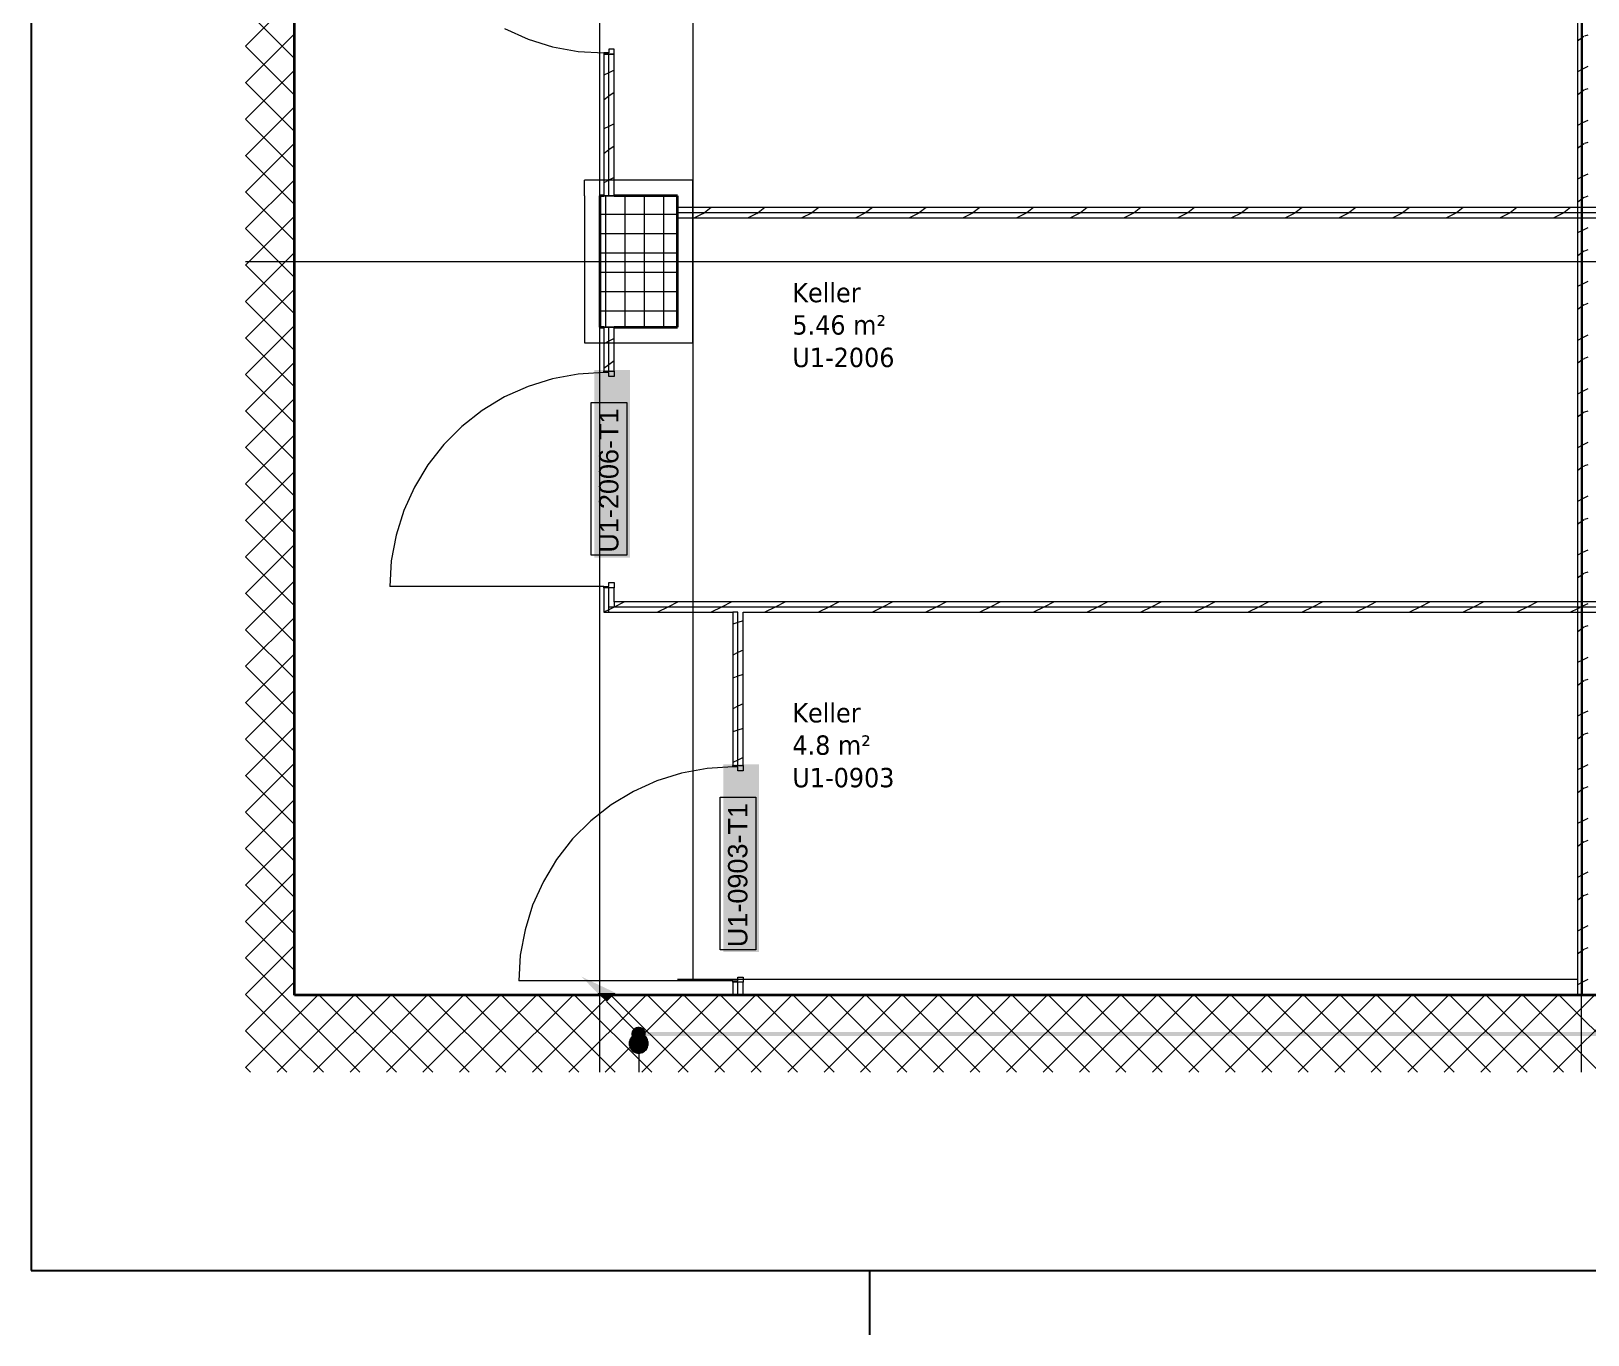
# Model space of a CAD drawing. Extents: x -1132 to 613, y -233 to 616.
# Drawn here: x -1132.4 to -1011.7, y -179.5 to -78.4 of the extents above; entities that cross this region are included whole.
import ezdxf
from ezdxf.lldxf.tags import DXFTag

# ---------------------------------------------------------------- set-up
doc = ezdxf.new("R2010")
doc.units = 0
doc.layers.get('0').update_dxf_attribs({"lineweight": 13})
for name, color, linetype, lineweight in [('A-AREA-____-IDEN', 7, 'Continuous', 5), ('A-DOOR-____-IDEN', 7, 'Continuous', 5), ('A-DOOR-FRAM-MCUT', 7, 'Continuous', 9), ('A-DOOR-OPNG-OTLN', 7, 'Continuous', 9), ('A-FLOR-____-OVHD', 7, 'Strichpunkt - Fein', 9), ('A-WALL-____-MCUT', 7, 'Continuous', 35), ('A-WALL-____-PATT', 7, 'Continuous', 35), ('A-WALL-FNSH-MCUT', 7, 'Continuous', 35), ('S-COLS-____-MCUT', 7, 'Continuous', 35), ('S-COLS-____-OTLN', 7, 'Continuous', 9), ('S-GRID-____-OTLN', 7, 'Continuous', 5)]:
    doc.layers.add(name, color=color, linetype=linetype, lineweight=lineweight)
for name, color, linetype, lineweight, true_color in [('A-DETL-____-OTLN', 5, 'Continuous', 9, 0x0000ff), ('EL01_WAN_Leitung_Potentialausgleich', 1, 'fein_strichliert', 13, 0xff0000), ('EL01_WAN_Potentialausgleich', 1, 'Continuous', 13, 0xff0000)]:
    doc.layers.add(name, color=color, linetype=linetype, lineweight=lineweight, true_color=true_color)
doc.styles.get("Standard").update_dxf_attribs({"font": 'arial.ttf'})
tags = doc.linetypes.add('_Rasterlinie_', pattern=[0.375, 0.2, -0.05, 0.075, -0.05]).pattern_tags.tags
tags[10:11] = [DXFTag(74, 4), DXFTag(75, 0), DXFTag(340, '0'), DXFTag(46, 1.0), DXFTag(50, 0.0), DXFTag(44, 0.0), DXFTag(45, 0.0)]
tags[8:9] = [DXFTag(74, 4), DXFTag(75, 0), DXFTag(340, '0'), DXFTag(46, 1.0), DXFTag(50, 0.0), DXFTag(44, 0.0), DXFTag(45, 0.0)]
tags[6:7] = [DXFTag(74, 4), DXFTag(75, 0), DXFTag(340, '0'), DXFTag(46, 1.0), DXFTag(50, 0.0), DXFTag(44, 0.0), DXFTag(45, 0.0)]
tags[4:5] = [DXFTag(74, 4), DXFTag(75, 0), DXFTag(340, '0'), DXFTag(46, 1.0), DXFTag(50, 0.0), DXFTag(44, 0.0), DXFTag(45, 0.0)]
tags = doc.linetypes.add('_Strichliert - Fein_', pattern=[0.15, 0.1, -0.05]).pattern_tags.tags
tags[6:7] = [DXFTag(74, 4), DXFTag(75, 0), DXFTag(340, '0'), DXFTag(46, 1.0), DXFTag(50, 0.0), DXFTag(44, 0.0), DXFTag(45, 0.0)]
tags[4:5] = [DXFTag(74, 4), DXFTag(75, 0), DXFTag(340, '0'), DXFTag(46, 1.0), DXFTag(50, 0.0), DXFTag(44, 0.0), DXFTag(45, 0.0)]
tags = doc.linetypes.add('fein_strichliert', pattern=[4, 1, -2, 1]).pattern_tags.tags
tags[8:9] = [DXFTag(74, 4), DXFTag(75, 0), DXFTag(340, '0'), DXFTag(46, 0.0), DXFTag(50, 0.0), DXFTag(44, 0.0), DXFTag(45, 0.0)]
tags[6:7] = [DXFTag(74, 4), DXFTag(75, 0), DXFTag(340, '0'), DXFTag(46, 0.0), DXFTag(50, 0.0), DXFTag(44, 0.0), DXFTag(45, 0.0)]
tags[4:5] = [DXFTag(74, 4), DXFTag(75, 0), DXFTag(340, '0'), DXFTag(46, 0.0), DXFTag(50, 0.0), DXFTag(44, 0.0), DXFTag(45, 0.0)]
tags = doc.linetypes.add('Strichpunkt - Fein', pattern=[0.2, 0.1, -0.05, 0, -0.05]).pattern_tags.tags
tags[10:11] = [DXFTag(74, 4), DXFTag(75, 0), DXFTag(340, '0'), DXFTag(46, 1.0), DXFTag(50, 0.0), DXFTag(44, 0.0), DXFTag(45, 0.0)]
tags[8:9] = [DXFTag(74, 4), DXFTag(75, 0), DXFTag(340, '0'), DXFTag(46, 1.0), DXFTag(50, 0.0), DXFTag(44, 0.0), DXFTag(45, 0.0)]
tags[6:7] = [DXFTag(74, 4), DXFTag(75, 0), DXFTag(340, '0'), DXFTag(46, 1.0), DXFTag(50, 0.0), DXFTag(44, 0.0), DXFTag(45, 0.0)]
tags[4:5] = [DXFTag(74, 4), DXFTag(75, 0), DXFTag(340, '0'), DXFTag(46, 1.0), DXFTag(50, 0.0), DXFTag(44, 0.0), DXFTag(45, 0.0)]

# ---------------------------------------------------------------- blocks, each defined once
blk = doc.blocks.new('Referenz-A0UJ2EK7XE', base_point=(-1124.08, -162.87))
at = {"layer": 'A-DETL-____-OTLN', "color": 0, "linetype": '_Strichliert - Fein_', "ltscale": 0.13}
blk.add_line((-1089.51, -91.12), (-1089.51, -89.92), dxfattribs=at)
at = {"layer": 'A-DOOR-____-IDEN', "color": 0, "linetype": 'Continuous', "ltscale": 0.13}
for p, q in [((-1089, -119), (-1089, -107.16)), ((-1089, -107.16), (-1086.22, -107.16)), ((-1086.22, -107.16), (-1086.22, -119)), ((-1086.22, -119), (-1089, -119)), ((-1079, -149.6), (-1079, -137.76)), ((-1079, -137.76), (-1076.22, -137.76)), ((-1076.22, -137.76), (-1076.22, -149.6)), ((-1076.22, -149.6), (-1079, -149.6))]:
    blk.add_line(p, q, dxfattribs=at)
at = {"layer": 'A-DOOR-____-IDEN', "color": 7, "linetype": 'Continuous', "ltscale": 0.13, "true_color": 0xffffff}
for points in [[(-1088.75, -119.18), (-1085.99, -119.18), (-1088.75, -104.64)], [(-1085.99, -119.18), (-1088.75, -104.64), (-1085.99, -104.64)], [(-1078.75, -149.77), (-1075.99, -149.77), (-1078.75, -135.23)], [(-1075.99, -149.77), (-1078.75, -135.23), (-1075.99, -135.23)]]:
    blk.add_solid(points, dxfattribs=at)
at = {"layer": 'A-DOOR-FRAM-MCUT', "color": 0, "linetype": 'Continuous', "ltscale": 0.13}
for p, q in [((-1088.01, -80.05), (-1088.01, -80.15)), ((-1087.61, -80.05), (-1088.01, -80.05)), ((-1088.01, -80.15), (-1087.21, -80.15)), ((-1087.21, -79.75), (-1087.61, -79.75)), ((-1087.61, -79.75), (-1087.61, -80.05)), ((-1087.21, -80.15), (-1087.21, -79.75)), ((-1088.01, -104.73), (-1087.21, -104.73)), ((-1088.01, -104.83), (-1088.01, -104.73)), ((-1087.61, -104.83), (-1088.01, -104.83)), ((-1087.61, -105.13), (-1087.61, -104.83)), ((-1087.21, -104.73), (-1087.21, -105.13)), ((-1087.21, -105.13), (-1087.61, -105.13)), ((-1088.01, -121.43), (-1087.61, -121.43)), ((-1088.01, -121.53), (-1088.01, -121.43)), ((-1087.21, -121.53), (-1088.01, -121.53)), ((-1087.61, -121.13), (-1087.21, -121.13)), ((-1087.61, -121.43), (-1087.61, -121.13)), ((-1087.21, -121.13), (-1087.21, -121.53)), ((-1078.01, -135.32), (-1077.21, -135.32)), ((-1078.01, -135.42), (-1078.01, -135.32)), ((-1077.61, -135.42), (-1078.01, -135.42)), ((-1077.61, -135.72), (-1077.61, -135.42)), ((-1077.21, -135.72), (-1077.61, -135.72)), ((-1077.21, -135.32), (-1077.21, -135.72)), ((-1078.01, -152.02), (-1077.61, -152.02)), ((-1078.01, -152.12), (-1078.01, -152.02)), ((-1077.61, -151.72), (-1077.21, -151.72)), ((-1077.61, -152.02), (-1077.61, -151.72)), ((-1077.21, -151.72), (-1077.21, -152.12)), ((-1077.21, -152.12), (-1078.01, -152.12))]:
    blk.add_line(p, q, dxfattribs=at)
at = {"layer": 'A-DOOR-OPNG-OTLN', "color": 0, "linetype": 'Continuous', "ltscale": 0.13}
for p, q in [((-1095.72, -78.15), (-1093.89, -78.97)), ((-1093.89, -78.97), (-1091.98, -79.57)), ((-1091.98, -79.57), (-1090.01, -79.93)), ((-1090.01, -79.93), (-1088.01, -80.05)), ((-1090.01, -104.95), (-1091.98, -105.31)), ((-1088.01, -104.83), (-1090.01, -104.95)), ((-1093.89, -105.91), (-1095.72, -106.73)), ((-1091.98, -105.31), (-1093.89, -105.91)), ((-1095.72, -106.73), (-1097.44, -107.77)), ((-1097.44, -107.77), (-1099.01, -109.01)), ((-1099.01, -109.01), (-1100.43, -110.42)), ((-1100.43, -110.42), (-1101.67, -112)), ((-1101.67, -112), (-1102.7, -113.72)), ((-1102.7, -113.72), (-1103.53, -115.54)), ((-1103.53, -115.54), (-1104.12, -117.46)), ((-1104.12, -117.46), (-1104.49, -119.43)), ((-1104.49, -119.43), (-1104.61, -121.43)), ((-1088.01, -121.43), (-1104.61, -121.43)), ((-1081.98, -135.9), (-1083.89, -136.5)), ((-1080.01, -135.54), (-1081.98, -135.9)), ((-1078.01, -135.42), (-1080.01, -135.54)), ((-1085.72, -137.32), (-1087.44, -138.36)), ((-1083.89, -136.5), (-1085.72, -137.32)), ((-1087.44, -138.36), (-1089.01, -139.6)), ((-1089.01, -139.6), (-1090.43, -141.01)), ((-1090.43, -141.01), (-1091.67, -142.59)), ((-1091.67, -142.59), (-1092.7, -144.31)), ((-1092.7, -144.31), (-1093.53, -146.14)), ((-1093.53, -146.14), (-1094.12, -148.05)), ((-1094.12, -148.05), (-1094.49, -150.02)), ((-1094.49, -150.02), (-1094.61, -152.02)), ((-1078.01, -152.02), (-1094.61, -152.02))]:
    blk.add_line(p, q, dxfattribs=at)
at = {"layer": 'A-FLOR-____-OVHD', "color": 0, "linetype": 'Strichpunkt - Fein', "ltscale": 0.13}
for p, q in [((-1081.11, 328.18), (-1081.11, -151.92)), ((-1081.11, -89.92), (-1089.51, -89.92)), ((-1081.11, -102.52), (-1081.11, -89.92)), ((-1089.51, -91.12), (-1089.51, -102.52)), ((-1089.51, -102.52), (-1081.11, -102.52)), ((-1012.51, -151.92), (-1082.31, -151.92))]:
    blk.add_line(p, q, dxfattribs=at)
at = {"layer": 'A-WALL-____-MCUT', "color": 0, "linetype": 'Continuous', "ltscale": 0.35}
for p, q in [((-1112.01, -153.12), (-1112.01, 212.38)), ((-1077.21, -153.12), (-1112.01, -153.12)), ((-862.61, -153.12), (-1077.21, -153.12))]:
    blk.add_line(p, q, dxfattribs=at)
at = {"layer": 'A-WALL-____-MCUT', "color": 0, "linetype": 'Continuous', "lineweight": 9, "ltscale": 0.13}
for p, q in [((-1012.11, -153.12), (-1012.11, 24.98)), ((-1087.61, -91.12), (-1087.61, -80.15)), ((-1088.01, -91.12), (-1087.21, -91.12)), ((-932.81, -92.44), (-1082.31, -92.44)), ((-1087.21, -101.32), (-1088.01, -101.32)), ((-1087.61, -104.73), (-1087.61, -101.32)), ((-1087.61, -123.43), (-1087.61, -121.53)), ((-932.81, -123.03), (-1087.61, -123.03)), ((-1087.21, -122.63), (-1087.21, -123.03)), ((-1077.61, -123.43), (-1078.01, -123.43)), ((-1077.61, -135.32), (-1077.61, -123.43)), ((-1077.61, -153.12), (-1077.61, -152.12))]:
    blk.add_line(p, q, dxfattribs=at)
at = {"layer": 'A-WALL-____-PATT', "color": 0, "linetype": 'Continuous', "lineweight": 9, "ltscale": 0.13}
for p, q in [((-1115.8, -79.53), (-1112.01, -75.73)), ((-1112.01, -80.49), (-1115.8, -76.69)), ((-1115.8, -82.36), (-1112.01, -78.56)), ((-1112.01, -83.32), (-1115.8, -79.52)), ((-1012.11, -78.84), (-1012.51, -79.14)), ((-1012.01, -78.77), (-1012.11, -78.84)), ((-1011.71, -78.66), (-1011.97, -78.75)), ((-1115.8, -85.19), (-1112.01, -81.39)), ((-1087.61, -81.58), (-1088.01, -81.78)), ((-1087.21, -81.38), (-1087.61, -81.58)), ((-1012.11, -81.31), (-1012.51, -81.51)), ((-1011.71, -81.11), (-1012.11, -81.31)), ((-1112.01, -86.15), (-1115.8, -82.35)), ((-1087.21, -83.11), (-1087.61, -83.41)), ((-1012.11, -83.01), (-1012.51, -83.31)), ((-1012, -82.93), (-1012.11, -83.01)), ((-1011.71, -82.83), (-1011.97, -82.92)), ((-1115.8, -88.02), (-1112.01, -84.22)), ((-1087.61, -83.41), (-1088.01, -83.71)), ((-1112.01, -88.98), (-1115.8, -85.18)), ((-1087.21, -85.54), (-1087.61, -85.74)), ((-1012.11, -85.48), (-1012.51, -85.68)), ((-1011.71, -85.28), (-1012.11, -85.48)), ((-1087.61, -85.74), (-1088.01, -85.94)), ((-1115.8, -90.85), (-1112.01, -87.05)), ((-1112.01, -91.8), (-1115.8, -88.01)), ((-1087.61, -87.57), (-1088.01, -87.87)), ((-1087.21, -87.27), (-1087.61, -87.57)), ((-1012.11, -87.17), (-1012.51, -87.47)), ((-1012, -87.1), (-1012.11, -87.17)), ((-1011.71, -86.99), (-1011.97, -87.08)), ((-1115.8, -93.67), (-1112.01, -89.88)), ((-1087.61, -89.91), (-1088.01, -90.11)), ((-1087.21, -89.71), (-1087.61, -89.91)), ((-1012.11, -89.64), (-1012.51, -89.84)), ((-1011.71, -89.44), (-1012.11, -89.64)), ((-1112.01, -94.63), (-1115.8, -90.83)), ((-1012.11, -91.34), (-1012.51, -91.64)), ((-1012, -91.26), (-1012.11, -91.34)), ((-1011.71, -91.16), (-1011.97, -91.25)), ((-1115.8, -96.5), (-1112.01, -92.7)), ((-1080.25, -92.48), (-1080.98, -92.84)), ((-1080.21, -92.44), (-1080.32, -92.52)), ((-1079.68, -92.04), (-1080.21, -92.44)), ((-1076.09, -92.48), (-1076.81, -92.84)), ((-1076.05, -92.44), (-1076.15, -92.52)), ((-1075.52, -92.04), (-1076.05, -92.44)), ((-1071.92, -92.48), (-1072.65, -92.84)), ((-1071.88, -92.44), (-1071.98, -92.51)), ((-1071.35, -92.04), (-1071.88, -92.44)), ((-1067.76, -92.48), (-1068.48, -92.84)), ((-1067.72, -92.44), (-1067.82, -92.51)), ((-1067.19, -92.04), (-1067.72, -92.44)), ((-1063.59, -92.48), (-1064.32, -92.84)), ((-1063.55, -92.44), (-1063.65, -92.51)), ((-1063.02, -92.04), (-1063.55, -92.44)), ((-1059.43, -92.48), (-1060.15, -92.84)), ((-1059.39, -92.44), (-1059.49, -92.51)), ((-1058.86, -92.04), (-1059.39, -92.44)), ((-1055.26, -92.48), (-1055.99, -92.84)), ((-1055.22, -92.44), (-1055.32, -92.51)), ((-1054.69, -92.04), (-1055.22, -92.44)), ((-1051.1, -92.48), (-1051.82, -92.84)), ((-1051.06, -92.44), (-1051.16, -92.51)), ((-1050.53, -92.04), (-1051.06, -92.44)), ((-1046.93, -92.48), (-1047.66, -92.84)), ((-1046.89, -92.44), (-1046.99, -92.51)), ((-1046.36, -92.04), (-1046.89, -92.44)), ((-1042.77, -92.48), (-1043.49, -92.84)), ((-1042.73, -92.44), (-1042.83, -92.51)), ((-1042.2, -92.04), (-1042.73, -92.44)), ((-1038.6, -92.48), (-1039.33, -92.84)), ((-1038.56, -92.44), (-1038.66, -92.51)), ((-1038.03, -92.04), (-1038.56, -92.44)), ((-1034.44, -92.48), (-1035.16, -92.84)), ((-1034.4, -92.44), (-1034.5, -92.51)), ((-1033.87, -92.04), (-1034.4, -92.44)), ((-1030.27, -92.48), (-1031, -92.84)), ((-1030.23, -92.44), (-1030.33, -92.51)), ((-1029.7, -92.04), (-1030.23, -92.44)), ((-1026.11, -92.48), (-1026.83, -92.84)), ((-1026.07, -92.44), (-1026.17, -92.51)), ((-1025.54, -92.04), (-1026.07, -92.44)), ((-1021.94, -92.48), (-1022.67, -92.84)), ((-1021.9, -92.44), (-1022, -92.51)), ((-1021.37, -92.04), (-1021.9, -92.44)), ((-1017.78, -92.48), (-1018.5, -92.84)), ((-1017.74, -92.44), (-1017.84, -92.51)), ((-1017.21, -92.04), (-1017.74, -92.44)), ((-1013.61, -92.48), (-1014.34, -92.84)), ((-1013.57, -92.44), (-1013.67, -92.51)), ((-1013.04, -92.04), (-1013.57, -92.44)), ((-1112.01, -97.46), (-1115.8, -93.66)), ((-1012.11, -93.81), (-1012.51, -94.01)), ((-1011.71, -93.61), (-1012.11, -93.81)), ((-1011.71, -95.32), (-1011.97, -95.41)), ((-1115.8, -99.33), (-1112.01, -95.53)), ((-1112.01, -100.29), (-1115.8, -96.49)), ((-1012.11, -95.5), (-1012.51, -95.8)), ((-1012, -95.43), (-1012.11, -95.5)), ((-1011.71, -97.77), (-1012.11, -97.97)), ((-1115.8, -102.16), (-1112.01, -98.36)), ((-1012.11, -97.97), (-1012.51, -98.17)), ((-1112.01, -103.12), (-1115.8, -99.32)), ((-1012.11, -99.67), (-1012.51, -99.97)), ((-1012, -99.59), (-1012.11, -99.67)), ((-1011.71, -99.49), (-1011.97, -99.58)), ((-1115.8, -104.99), (-1112.01, -101.19)), ((-1112.01, -105.95), (-1115.8, -102.15)), ((-1087.61, -102.4), (-1088.01, -102.6)), ((-1087.21, -102.2), (-1087.61, -102.4)), ((-1012.11, -102.14), (-1012.51, -102.34)), ((-1011.71, -101.94), (-1012.11, -102.14)), ((-1012, -103.76), (-1012.11, -103.83)), ((-1011.71, -103.65), (-1011.97, -103.74)), ((-1115.8, -107.82), (-1112.01, -104.02)), ((-1112.01, -108.77), (-1115.8, -104.98)), ((-1087.61, -104.23), (-1088.01, -104.53)), ((-1087.21, -103.93), (-1087.61, -104.23)), ((-1012.11, -103.83), (-1012.51, -104.13)), ((-1011.71, -106.1), (-1012.11, -106.3)), ((-1115.8, -110.64), (-1112.01, -106.85)), ((-1012.11, -106.3), (-1012.51, -106.5)), ((-1112.01, -111.6), (-1115.8, -107.8)), ((-1012.11, -108), (-1012.51, -108.3)), ((-1012, -107.92), (-1012.11, -108)), ((-1011.71, -107.82), (-1011.97, -107.91)), ((-1115.8, -113.47), (-1112.01, -109.67)), ((-1112.01, -114.43), (-1115.8, -110.63)), ((-1012.11, -110.47), (-1012.51, -110.67)), ((-1011.71, -110.27), (-1012.11, -110.47)), ((-1012.11, -112.16), (-1012.51, -112.46)), ((-1012, -112.09), (-1012.11, -112.16)), ((-1011.71, -111.98), (-1011.97, -112.07)), ((-1115.8, -116.3), (-1112.01, -112.5)), ((-1112.01, -117.26), (-1115.8, -113.46)), ((-1012.11, -114.63), (-1012.51, -114.83)), ((-1011.71, -114.43), (-1012.11, -114.63)), ((-1115.8, -119.13), (-1112.01, -115.33)), ((-1112.01, -120.09), (-1115.8, -116.29)), ((-1012.11, -116.33), (-1012.51, -116.63)), ((-1012, -116.25), (-1012.11, -116.33)), ((-1011.71, -116.15), (-1011.97, -116.23)), ((-1115.8, -121.96), (-1112.01, -118.16)), ((-1112.01, -122.92), (-1115.8, -119.12)), ((-1012.11, -118.8), (-1012.51, -119)), ((-1011.71, -118.6), (-1012.11, -118.8)), ((-1012.11, -120.49), (-1012.51, -120.79)), ((-1012, -120.41), (-1012.11, -120.49)), ((-1011.71, -120.31), (-1011.97, -120.4)), ((-1115.8, -124.79), (-1112.01, -120.99)), ((-1112.01, -125.74), (-1115.8, -121.95)), ((-1087.21, -123.03), (-1087.61, -123.23)), ((-1086.41, -122.63), (-1087.21, -123.03)), ((-1087.21, -123.03), (-1087.21, -123.03)), ((-1083.05, -123.03), (-1083.85, -123.43)), ((-1082.25, -122.63), (-1083.05, -123.03)), ((-1078.88, -123.03), (-1079.68, -123.43)), ((-1078.08, -122.63), (-1078.88, -123.03)), ((-1074.72, -123.03), (-1075.52, -123.43)), ((-1073.92, -122.63), (-1074.72, -123.03)), ((-1070.56, -123.03), (-1071.36, -123.43)), ((-1069.76, -122.63), (-1070.56, -123.03)), ((-1066.39, -123.03), (-1067.19, -123.43)), ((-1065.59, -122.63), (-1066.39, -123.03)), ((-1062.23, -123.03), (-1063.03, -123.43)), ((-1061.43, -122.63), (-1062.23, -123.03)), ((-1058.06, -123.03), (-1058.86, -123.43)), ((-1057.26, -122.63), (-1058.06, -123.03)), ((-1053.9, -123.03), (-1054.7, -123.43)), ((-1053.1, -122.63), (-1053.9, -123.03)), ((-1049.73, -123.03), (-1050.53, -123.43)), ((-1048.93, -122.63), (-1049.73, -123.03)), ((-1045.57, -123.03), (-1046.37, -123.43)), ((-1044.77, -122.63), (-1045.57, -123.03)), ((-1041.4, -123.03), (-1042.2, -123.43)), ((-1040.6, -122.63), (-1041.4, -123.03)), ((-1037.24, -123.03), (-1038.04, -123.43)), ((-1036.44, -122.63), (-1037.24, -123.03)), ((-1033.07, -123.03), (-1033.87, -123.43)), ((-1032.27, -122.63), (-1033.07, -123.03)), ((-1028.91, -123.03), (-1029.71, -123.43)), ((-1028.11, -122.63), (-1028.91, -123.03)), ((-1024.74, -123.03), (-1025.54, -123.43)), ((-1023.94, -122.63), (-1024.74, -123.03)), ((-1020.58, -123.03), (-1021.38, -123.43)), ((-1019.78, -122.63), (-1020.58, -123.03)), ((-1016.41, -123.03), (-1017.21, -123.43)), ((-1015.61, -122.63), (-1016.41, -123.03)), ((-1012.11, -122.96), (-1012.51, -123.16)), ((-1011.71, -122.76), (-1012.11, -122.96)), ((-1115.8, -127.61), (-1112.01, -123.82)), ((-1087.61, -123.23), (-1088.01, -123.43)), ((-1077.61, -124.23), (-1078.01, -124.36)), ((-1077.21, -124.1), (-1077.61, -124.23)), ((-1012.51, -123.16), (-1013.05, -123.43)), ((-1112.01, -128.57), (-1115.8, -124.78)), ((-1012.11, -124.66), (-1012.51, -124.96)), ((-1012, -124.58), (-1012.11, -124.66)), ((-1011.71, -124.48), (-1011.97, -124.56)), ((-1115.8, -130.44), (-1112.01, -126.65)), ((-1077.61, -126.56), (-1078.01, -126.76)), ((-1077.21, -126.36), (-1077.61, -126.56)), ((-1112.01, -131.4), (-1115.8, -127.6)), ((-1012.11, -127.13), (-1012.51, -127.33)), ((-1011.71, -126.93), (-1012.11, -127.13)), ((-1077.61, -128.39), (-1078.01, -128.53)), ((-1077.21, -128.26), (-1077.61, -128.39)), ((-1012.11, -128.82), (-1012.51, -129.12)), ((-1012, -128.74), (-1012.11, -128.82)), ((-1011.71, -128.64), (-1011.97, -128.73)), ((-1115.8, -133.27), (-1112.01, -129.47)), ((-1112.01, -134.23), (-1115.8, -130.43)), ((-1077.61, -130.72), (-1078.01, -130.92)), ((-1077.21, -130.52), (-1077.61, -130.72)), ((-1012.11, -131.29), (-1012.51, -131.49)), ((-1011.71, -131.09), (-1012.11, -131.29)), ((-1115.8, -136.1), (-1112.01, -132.3)), ((-1077.61, -132.56), (-1078.01, -132.69)), ((-1077.21, -132.43), (-1077.61, -132.56)), ((-1112.01, -137.06), (-1115.8, -133.26)), ((-1012.11, -132.99), (-1012.51, -133.29)), ((-1012, -132.91), (-1012.11, -132.99)), ((-1011.71, -132.8), (-1011.97, -132.89)), ((-1115.8, -138.93), (-1112.01, -135.13)), ((-1077.61, -134.89), (-1078.01, -135.09)), ((-1077.21, -134.69), (-1077.61, -134.89)), ((-1112.01, -139.89), (-1115.8, -136.09)), ((-1012.11, -135.46), (-1012.51, -135.66)), ((-1011.71, -135.26), (-1012.11, -135.46)), ((-1012.11, -137.15), (-1012.51, -137.45)), ((-1012, -137.07), (-1012.11, -137.15)), ((-1011.71, -136.97), (-1011.97, -137.06)), ((-1115.8, -141.76), (-1112.01, -137.96)), ((-1112.01, -142.72), (-1115.8, -138.92)), ((-1012.11, -139.62), (-1012.51, -139.82)), ((-1011.71, -139.42), (-1012.11, -139.62)), ((-1115.8, -144.59), (-1112.01, -140.79)), ((-1011.71, -141.13), (-1011.97, -141.22)), ((-1112.01, -145.54), (-1115.8, -141.75)), ((-1012.11, -141.32), (-1012.51, -141.62)), ((-1012, -141.24), (-1012.11, -141.32)), ((-1115.8, -147.41), (-1112.01, -143.62)), ((-1011.71, -143.59), (-1012.11, -143.79)), ((-1112.01, -148.37), (-1115.8, -144.57)), ((-1012.11, -143.79), (-1012.51, -143.99)), ((-1012.11, -145.48), (-1012.51, -145.78)), ((-1012, -145.4), (-1012.11, -145.48)), ((-1011.71, -145.3), (-1011.97, -145.39)), ((-1115.8, -150.24), (-1112.01, -146.44)), ((-1112.01, -151.2), (-1115.8, -147.4)), ((-1012.11, -147.95), (-1012.51, -148.15)), ((-1011.71, -147.75), (-1012.11, -147.95)), ((-1115.8, -153.07), (-1112.01, -149.27)), ((-1012.11, -149.65), (-1012.51, -149.95)), ((-1012, -149.57), (-1012.11, -149.65)), ((-1011.71, -149.46), (-1011.97, -149.55)), ((-1112.01, -154.03), (-1115.8, -150.23)), ((-1011.71, -151.92), (-1012.11, -152.12)), ((-1115.8, -155.9), (-1112.01, -152.1)), ((-1112.01, -156.86), (-1115.8, -153.06)), ((-1112.01, -154.93), (-1110.2, -153.12)), ((-1112.01, -157.76), (-1107.37, -153.12)), ((-1110.52, -159.1), (-1104.54, -153.12)), ((-1104.1, -159.1), (-1110.08, -153.12)), ((-1107.69, -159.1), (-1101.71, -153.12)), ((-1101.27, -159.1), (-1107.26, -153.12)), ((-1104.87, -159.1), (-1098.88, -153.12)), ((-1098.45, -159.1), (-1104.43, -153.12)), ((-1102.04, -159.1), (-1096.06, -153.12)), ((-1095.62, -159.1), (-1101.6, -153.12)), ((-1099.21, -159.1), (-1093.23, -153.12)), ((-1092.79, -159.1), (-1098.77, -153.12)), ((-1096.38, -159.1), (-1090.4, -153.12)), ((-1089.96, -159.1), (-1095.94, -153.12)), ((-1093.55, -159.1), (-1087.57, -153.12)), ((-1087.13, -159.1), (-1093.11, -153.12)), ((-1090.72, -159.1), (-1084.74, -153.12)), ((-1084.3, -159.1), (-1090.29, -153.12)), ((-1087.9, -159.1), (-1081.91, -153.12)), ((-1081.48, -159.1), (-1087.46, -153.12)), ((-1085.07, -159.1), (-1079.09, -153.12)), ((-1078.65, -159.1), (-1084.63, -153.12)), ((-1082.24, -159.1), (-1076.26, -153.12)), ((-1075.82, -159.1), (-1081.8, -153.12)), ((-1079.41, -159.1), (-1073.43, -153.12)), ((-1072.99, -159.1), (-1078.97, -153.12)), ((-1076.58, -159.1), (-1070.6, -153.12)), ((-1070.16, -159.1), (-1076.14, -153.12)), ((-1073.75, -159.1), (-1067.77, -153.12)), ((-1067.33, -159.1), (-1073.32, -153.12)), ((-1070.92, -159.1), (-1064.94, -153.12)), ((-1064.51, -159.1), (-1070.49, -153.12)), ((-1068.1, -159.1), (-1062.11, -153.12)), ((-1061.68, -159.1), (-1067.66, -153.12)), ((-1065.27, -159.1), (-1059.29, -153.12)), ((-1058.85, -159.1), (-1064.83, -153.12)), ((-1062.44, -159.1), (-1056.46, -153.12)), ((-1056.02, -159.1), (-1062, -153.12)), ((-1059.61, -159.1), (-1053.63, -153.12)), ((-1053.19, -159.1), (-1059.17, -153.12)), ((-1056.78, -159.1), (-1050.8, -153.12)), ((-1050.36, -159.1), (-1056.34, -153.12)), ((-1053.95, -159.1), (-1047.97, -153.12)), ((-1047.53, -159.1), (-1053.52, -153.12)), ((-1051.13, -159.1), (-1045.14, -153.12)), ((-1044.71, -159.1), (-1050.69, -153.12)), ((-1048.3, -159.1), (-1042.32, -153.12)), ((-1041.88, -159.1), (-1047.86, -153.12)), ((-1045.47, -159.1), (-1039.49, -153.12)), ((-1039.05, -159.1), (-1045.03, -153.12)), ((-1042.64, -159.1), (-1036.66, -153.12)), ((-1036.22, -159.1), (-1042.2, -153.12)), ((-1039.81, -159.1), (-1033.83, -153.12)), ((-1033.39, -159.1), (-1039.37, -153.12)), ((-1036.98, -159.1), (-1031, -153.12)), ((-1030.56, -159.1), (-1036.55, -153.12)), ((-1034.16, -159.1), (-1028.17, -153.12)), ((-1027.74, -159.1), (-1033.72, -153.12)), ((-1031.33, -159.1), (-1025.35, -153.12)), ((-1024.91, -159.1), (-1030.89, -153.12)), ((-1028.5, -159.1), (-1022.52, -153.12)), ((-1022.08, -159.1), (-1028.06, -153.12)), ((-1025.67, -159.1), (-1019.69, -153.12)), ((-1019.25, -159.1), (-1025.23, -153.12)), ((-1022.84, -159.1), (-1016.86, -153.12)), ((-1016.42, -159.1), (-1022.4, -153.12)), ((-1020.01, -159.1), (-1014.03, -153.12)), ((-1013.59, -159.1), (-1019.58, -153.12)), ((-1017.18, -159.1), (-1011.2, -153.12)), ((-1010.77, -159.1), (-1016.75, -153.12)), ((-1014.36, -159.1), (-1008.37, -153.12)), ((-1007.94, -159.1), (-1013.92, -153.12)), ((-1012.11, -152.12), (-1012.51, -152.32)), ((-1106.93, -159.1), (-1112.01, -154.03)), ((-1115.8, -158.73), (-1112.01, -154.93)), ((-1112.59, -159.1), (-1115.8, -155.89)), ((-1109.76, -159.1), (-1112.01, -156.86)), ((-1113.35, -159.1), (-1112.01, -157.76)), ((-1115.42, -159.1), (-1115.8, -158.72))]:
    blk.add_line(p, q, dxfattribs=at)
at = {"layer": 'A-WALL-FNSH-MCUT', "color": 0, "linetype": 'Continuous', "lineweight": 9, "ltscale": 0.13}
for p, q in [((-1012.51, 24.98), (-1012.51, -153.12)), ((-1088.01, -80.15), (-1088.01, -91.12)), ((-1087.21, -80.15), (-1088.01, -80.15)), ((-1087.21, -91.12), (-1087.21, -80.15)), ((-932.81, -92.04), (-1082.31, -92.04)), ((-1082.31, -92.04), (-1082.31, -92.84)), ((-1082.31, -92.84), (-932.81, -92.84)), ((-1088.01, -101.32), (-1088.01, -104.73)), ((-1087.21, -104.73), (-1087.21, -101.32)), ((-1088.01, -104.73), (-1087.21, -104.73)), ((-1088.01, -121.53), (-1088.01, -123.43)), ((-1087.21, -121.53), (-1088.01, -121.53)), ((-1087.21, -122.63), (-1087.21, -121.53)), ((-932.81, -122.63), (-1087.21, -122.63)), ((-1088.01, -123.43), (-1078.01, -123.43)), ((-1078.01, -123.43), (-1078.01, -135.32)), ((-1077.21, -123.43), (-932.81, -123.43)), ((-1077.21, -135.32), (-1077.21, -123.43)), ((-1078.01, -135.32), (-1077.21, -135.32)), ((-1078.01, -152.12), (-1078.01, -153.12)), ((-1077.21, -152.12), (-1078.01, -152.12)), ((-1077.21, -153.12), (-1077.21, -152.12))]:
    blk.add_line(p, q, dxfattribs=at)
at = {"layer": 'S-COLS-____-MCUT', "color": 0, "linetype": 'Continuous', "ltscale": 0.35}
for p, q in [((-1088.01, -91.12), (-1088.31, -91.12)), ((-1088.31, -91.12), (-1088.31, -101.32)), ((-1082.31, -91.12), (-1087.21, -91.12)), ((-1082.31, -101.32), (-1082.31, -91.12)), ((-1088.31, -101.32), (-1088.01, -101.32)), ((-1087.21, -101.32), (-1082.31, -101.32))]:
    blk.add_line(p, q, dxfattribs=at)
at = {"layer": 'S-COLS-____-OTLN', "color": 0, "linetype": 'Continuous', "ltscale": 0.13}
for p, q in [((-1087.61, -91.12), (-1088.01, -91.12)), ((-1087.85, -101.32), (-1087.85, -91.12)), ((-1087.21, -91.12), (-1087.61, -91.12)), ((-1086.35, -101.32), (-1086.35, -91.12)), ((-1084.85, -101.32), (-1084.85, -91.12)), ((-1083.35, -101.32), (-1083.35, -91.12)), ((-1088.31, -92.55), (-1082.31, -92.55)), ((-1088.31, -94.05), (-1082.31, -94.05)), ((-1088.31, -95.55), (-1082.31, -95.55)), ((-1088.31, -97.05), (-1082.31, -97.05)), ((-1088.31, -98.55), (-1082.31, -98.55)), ((-1088.31, -100.05), (-1082.31, -100.05)), ((-1088.01, -101.32), (-1087.61, -101.32)), ((-1087.61, -101.32), (-1087.21, -101.32))]:
    blk.add_line(p, q, dxfattribs=at)
at = {"layer": 'S-GRID-____-OTLN', "color": 0, "linetype": '_Rasterlinie_', "ltscale": 0.13}
for p, q in [((-1088.31, -159.1), (-1088.31, 585.98)), ((-1012.21, -159.1), (-1012.21, 585.98)), ((-1115.8, -96.22), (95.18, -96.22))]:
    blk.add_line(p, q, dxfattribs=at)
at = {"layer": 'A-AREA-____-IDEN', "color": 0, "linetype": 'Continuous', "ltscale": 0.13, "char_height": 1.5, "attachment_point": 1}
for s, insert in [('{\\W0.9;\\fVerdana;Keller}', (-1073.39, -97.88)), ('{\\W0.9;\\fVerdana;5.46 m²}', (-1073.39, -100.39)), ('{\\W0.9;\\fVerdana;U1-2006}', (-1073.39, -102.91)), ('{\\W0.9;\\fVerdana;Keller}', (-1073.39, -130.47)), ('{\\W0.9;\\fVerdana;4.8 m²}', (-1073.39, -132.98)), ('{\\W0.9;\\fVerdana;U1-0903}', (-1073.39, -135.5))]:
    blk.add_mtext(s, dxfattribs=dict(at, insert=insert))
at = {"layer": 'A-DOOR-____-IDEN', "color": 0, "linetype": 'Continuous', "ltscale": 0.13, "char_height": 1.5, "attachment_point": 1, "rotation": 90}
for s, insert in [('{\\fArial;U1-2006-T1}', (-1088.38, -118.8)), ('{\\fArial;U1-0903-T1}', (-1078.38, -149.4))]:
    blk.add_mtext(s, dxfattribs=dict(at, insert=insert))
blk = doc.blocks.new('Steigleitung_nach oben-A0UJ2EKVXE', base_point=(-1089.76, -156.69))
at = {"color": 0, "linetype": 'ByBlock', "lineweight": -2, "ltscale": 0.13}
blk.add_line((-1087.79, -153.65), (-1085.71, -155.73), dxfattribs=at)
for points in [[(-1087.09, -152.95), (-1088.5, -152.95), (-1089.76, -151.68)], [(-1087.79, -153.65), (-1087.09, -152.95), (-1088.5, -152.95)], [(-1084.92, -155.73), (-1085.71, -155.73), (-1085.04, -155.64)], [(-1085.71, -155.73), (-1085.04, -155.64), (-1085.6, -155.64)], [(-1085.04, -155.64), (-1085.6, -155.64), (-1085.17, -155.59)], [(-1085.6, -155.64), (-1085.17, -155.59), (-1085.46, -155.59)], [(-1085.04, -155.64), (-1085.6, -155.64), (-1085.04, -155.64)], [(-1085.6, -155.64), (-1085.04, -155.64), (-1085.6, -155.64)], [(-1085.17, -155.59), (-1085.46, -155.59), (-1085.32, -155.57)], [(-1084.76, -156.13), (-1085.88, -156.13), (-1084.78, -155.98)], [(-1085.88, -156.13), (-1084.78, -155.98), (-1085.86, -155.98)], [(-1085.86, -156.27), (-1084.76, -156.13), (-1085.88, -156.13)], [(-1084.78, -155.98), (-1085.86, -155.98), (-1084.83, -155.85)], [(-1085.86, -155.98), (-1084.83, -155.85), (-1085.8, -155.85)], [(-1084.78, -155.98), (-1085.86, -155.98), (-1084.78, -155.98)], [(-1085.86, -155.98), (-1084.78, -155.98), (-1085.86, -155.98)], [(-1084.78, -156.27), (-1085.86, -156.27), (-1084.76, -156.13)], [(-1085.8, -156.41), (-1084.78, -156.27), (-1085.86, -156.27)], [(-1084.78, -156.27), (-1085.86, -156.27), (-1084.78, -156.27)], [(-1085.86, -156.27), (-1084.78, -156.27), (-1085.86, -156.27)], [(-1084.83, -155.85), (-1085.8, -155.85), (-1084.92, -155.73)], [(-1085.8, -155.85), (-1084.92, -155.73), (-1085.71, -155.73)], [(-1084.83, -155.85), (-1085.8, -155.85), (-1084.83, -155.85)], [(-1085.8, -155.85), (-1084.83, -155.85), (-1085.8, -155.85)], [(-1084.83, -156.41), (-1085.8, -156.41), (-1084.78, -156.27)], [(-1085.71, -156.52), (-1084.83, -156.41), (-1085.8, -156.41)], [(-1084.92, -155.73), (-1085.71, -155.73), (-1084.92, -155.73)], [(-1085.71, -155.73), (-1084.92, -155.73), (-1085.71, -155.73)], [(-1084.92, -156.52), (-1085.71, -156.52), (-1084.83, -156.41)], [(-1085.6, -156.61), (-1084.92, -156.52), (-1085.71, -156.52)], [(-1084.92, -156.52), (-1085.71, -156.52), (-1084.92, -156.52)], [(-1085.71, -156.52), (-1084.92, -156.52), (-1085.71, -156.52)], [(-1085.04, -156.61), (-1085.6, -156.61), (-1084.92, -156.52)], [(-1085.46, -156.67), (-1085.04, -156.61), (-1085.6, -156.61)], [(-1085.04, -156.61), (-1085.6, -156.61), (-1085.04, -156.61)], [(-1085.6, -156.61), (-1085.04, -156.61), (-1085.6, -156.61)], [(-1085.17, -156.67), (-1085.46, -156.67), (-1085.04, -156.61)], [(-1085.32, -156.69), (-1085.17, -156.67), (-1085.46, -156.67)], [(-1085.17, -156.67), (-1085.46, -156.67), (-1085.17, -156.67)], [(-1085.46, -156.67), (-1085.17, -156.67), (-1085.46, -156.67)]]:
    blk.add_solid(points, dxfattribs=at)
blk = doc.blocks.new('Erdungs-Anschluss-A0UJ2ERPXE', base_point=(-1086.05, -159.1))
at = {"color": 0, "linetype": 'ByBlock', "lineweight": -2, "ltscale": 0.13}
for p, q in [((-1086.04, -156.77), (-1086.05, -156.87)), ((-1086.05, -156.87), (-1086.04, -156.97)), ((-1086.02, -156.68), (-1086.04, -156.77)), ((-1085.99, -156.59), (-1086.02, -156.68)), ((-1085.95, -156.5), (-1085.99, -156.59)), ((-1085.89, -156.42), (-1085.95, -156.5)), ((-1085.83, -156.35), (-1085.89, -156.42)), ((-1085.76, -156.28), (-1085.83, -156.35)), ((-1085.68, -156.23), (-1085.76, -156.28)), ((-1085.59, -156.18), (-1085.68, -156.23)), ((-1085.5, -156.15), (-1085.59, -156.18)), ((-1085.4, -156.13), (-1085.5, -156.15)), ((-1085.3, -156.13), (-1085.4, -156.13)), ((-1085.21, -156.13), (-1085.3, -156.13)), ((-1085.3, -156.87), (-1085.3, -159.1)), ((-1085.11, -156.15), (-1085.21, -156.13)), ((-1085.02, -156.18), (-1085.11, -156.15)), ((-1084.93, -156.23), (-1085.02, -156.18)), ((-1084.85, -156.28), (-1084.93, -156.23)), ((-1084.78, -156.35), (-1084.85, -156.28)), ((-1084.71, -156.42), (-1084.78, -156.35)), ((-1084.66, -156.5), (-1084.71, -156.42)), ((-1084.62, -156.59), (-1084.66, -156.5)), ((-1084.59, -156.68), (-1084.62, -156.59)), ((-1084.57, -156.77), (-1084.59, -156.68)), ((-1084.56, -156.87), (-1084.57, -156.77)), ((-1084.57, -156.97), (-1084.56, -156.87)), ((-1086.04, -156.97), (-1086.02, -157.06)), ((-1086.02, -157.06), (-1085.99, -157.16)), ((-1085.99, -157.16), (-1085.95, -157.24)), ((-1085.95, -157.24), (-1085.89, -157.33)), ((-1085.89, -157.33), (-1085.83, -157.4)), ((-1085.83, -157.4), (-1085.76, -157.46)), ((-1085.76, -157.46), (-1085.68, -157.52)), ((-1085.68, -157.52), (-1085.59, -157.56)), ((-1085.59, -157.56), (-1085.5, -157.59)), ((-1085.5, -157.59), (-1085.4, -157.61)), ((-1085.4, -157.61), (-1085.3, -157.62)), ((-1085.3, -157.62), (-1085.21, -157.61)), ((-1085.21, -157.61), (-1085.11, -157.59)), ((-1085.11, -157.59), (-1085.02, -157.56)), ((-1085.02, -157.56), (-1084.93, -157.52)), ((-1084.93, -157.52), (-1084.85, -157.46)), ((-1084.85, -157.46), (-1084.78, -157.4)), ((-1084.78, -157.4), (-1084.71, -157.33)), ((-1084.71, -157.33), (-1084.66, -157.24)), ((-1084.66, -157.24), (-1084.62, -157.16)), ((-1084.62, -157.16), (-1084.59, -157.06)), ((-1084.59, -157.06), (-1084.57, -156.97))]:
    blk.add_line(p, q, dxfattribs=at)
for points in [[(-1084.56, -156.87), (-1086.05, -156.87), (-1084.59, -156.68)], [(-1086.05, -156.87), (-1084.59, -156.68), (-1086.02, -156.68)], [(-1086.02, -157.06), (-1084.56, -156.87), (-1086.05, -156.87)], [(-1084.59, -156.68), (-1086.02, -156.68), (-1084.66, -156.5)], [(-1086.02, -156.68), (-1084.66, -156.5), (-1085.95, -156.5)], [(-1084.59, -157.06), (-1086.02, -157.06), (-1084.56, -156.87)], [(-1084.66, -156.5), (-1085.95, -156.5), (-1084.78, -156.35)], [(-1085.95, -156.5), (-1084.78, -156.35), (-1085.83, -156.35)], [(-1084.78, -156.35), (-1085.83, -156.35), (-1084.93, -156.23)], [(-1085.83, -156.35), (-1084.93, -156.23), (-1085.68, -156.23)], [(-1084.93, -156.23), (-1085.68, -156.23), (-1085.11, -156.15)], [(-1085.68, -156.23), (-1085.11, -156.15), (-1085.5, -156.15)], [(-1085.11, -156.15), (-1085.5, -156.15), (-1085.3, -156.13)], [(-1085.95, -157.24), (-1084.59, -157.06), (-1086.02, -157.06)], [(-1084.66, -157.24), (-1085.95, -157.24), (-1084.59, -157.06)], [(-1085.83, -157.4), (-1084.66, -157.24), (-1085.95, -157.24)], [(-1084.78, -157.4), (-1085.83, -157.4), (-1084.66, -157.24)], [(-1085.68, -157.52), (-1084.78, -157.4), (-1085.83, -157.4)], [(-1084.93, -157.52), (-1085.68, -157.52), (-1084.78, -157.4)], [(-1085.5, -157.59), (-1084.93, -157.52), (-1085.68, -157.52)], [(-1085.11, -157.59), (-1085.5, -157.59), (-1084.93, -157.52)], [(-1085.3, -157.62), (-1085.11, -157.59), (-1085.5, -157.59)]]:
    blk.add_solid(points, dxfattribs=at)

msp = doc.modelspace()

# ---------------------------------------------------------------- linework, layer by layer
at = {"color": 0, "linetype": 'ByBlock', "lineweight": -2, "ltscale": 0.13}
for p, q in [((-1132.42, 615.53), (-1132.42, -174.47)), ((-1132.42, -174.47), (607.58, -174.47)), ((-1067.42, -174.47), (-1067.42, -179.47))]:
    msp.add_line(p, q, dxfattribs=at)
at = {"layer": 'EL01_WAN_Leitung_Potentialausgleich', "linetype": 'ByBlock', "ltscale": 0.13}
for points in [[(-1085.3, -156.28), (48.2, -156.28), (-1085.3, -155.98)], [(48.2, -156.28), (-1085.3, -155.98), (48.2, -155.98)]]:
    msp.add_solid(points, dxfattribs=at)

# ---------------------------------------------------------------- block references
at = {"color": 9, "lineweight": 25, "ltscale": 0.25, "true_color": 0xc0c0c0}
msp.add_blockref('Referenz-A0UJ2EK7XE', (-1124.08, -162.87), dxfattribs=at)
at = {"layer": 'EL01_WAN_Leitung_Potentialausgleich', "linetype": 'ByBlock', "ltscale": 0.13}
msp.add_blockref('Steigleitung_nach oben-A0UJ2EKVXE', (-1089.76, -156.69), dxfattribs=at)
at = {"layer": 'EL01_WAN_Potentialausgleich', "linetype": 'ByBlock', "ltscale": 0.13}
msp.add_blockref('Erdungs-Anschluss-A0UJ2ERPXE', (-1086.05, -159.1), dxfattribs=at)

doc.saveas('drawing.dxf')
